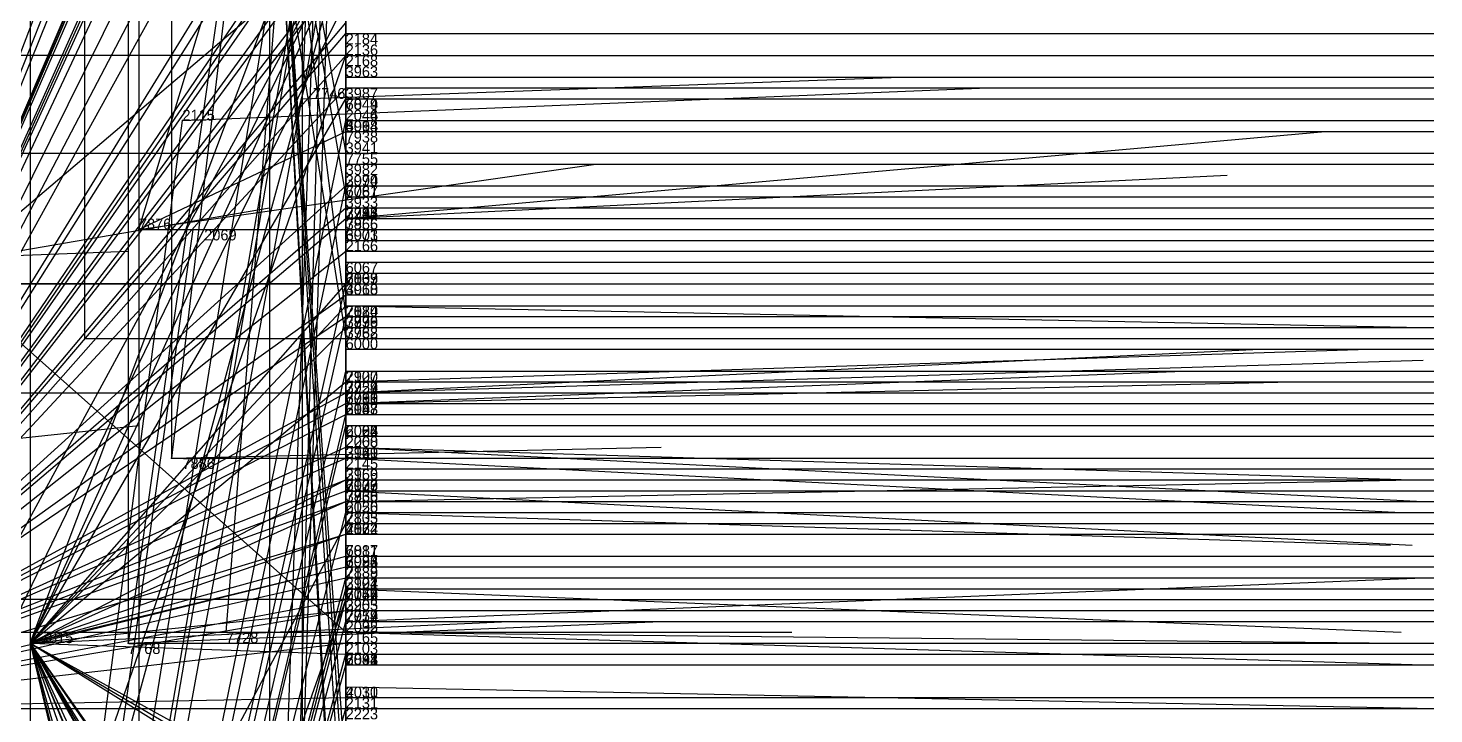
# Model space of a CAD drawing. Extents: x -0.07 to 1.1, y -0.07 to 1.1.
# Drawn here: x 0.9708 to 1.1, y 0.6475 to 0.7105 of the extents above; entities that cross this region are included whole.
import ezdxf

# ---------------------------------------------------------------- set-up
doc = ezdxf.new("R2010")
doc.units = 0
for name, color, linetype in [('Clients', 3, 'CONTINUOUS'), ('Facilities', 3, 'CONTINUOUS'), ('Facilities_lines', 3, 'CONTINUOUS'), ('Min_max_boxes', 1, 'CONTINUOUS'), ('Normals', 1, 'CONTINUOUS'), ('Source_points', 5, 'CONTINUOUS'), ('Text', 3, 'CONTINUOUS')]:
    doc.layers.add(name, color=color, linetype=linetype)

msp = doc.modelspace()

# ---------------------------------------------------------------- linework, layer by layer
at = {"layer": 'Clients', "color": 5}
for p in [(1, 0.71, 0.074), (1, 0.708, 0.198), (1, 0.708, 0.109), (1, 0.706, 0.366), (1, 0.705, 0.264), (0.996, 0.704, 1), (1, 0.704, 0.606), (1, 0.704, 0.854), (0.985, 0.702), (1, 0.702, 0.148), (1, 0.702, 0.234), (1, 0.702, 0.446), (1, 0.701, 0.474), (1, 0.701, 0.756), (1, 0.701, 0.76), (1, 0.699, 0.44), (1, 0.699, 0.823), (1, 0.698, 0.416), (1, 0.696, 0.148), (1, 0.696, 0.266), (1, 0.696, 0.574), (1, 0.695, 0.881), (1, 0.694, 0.169), (1, 0.694, 0.483), (1, 0.694, 0.473), (1, 0.693, 0.271), (1, 0.693, 0.436), (1, 0.693, 0.411), (1, 0.693, 0.973), (1, 0.693, 0.967), (0.986, 0.692), (1, 0.692, 0.436), (1, 0.692, 0.589), (1, 0.691, 0.382), (1, 0.69, 0.076), (1, 0.689, 0.721), (1, 0.688, 0.701), (1, 0.687, 0.098), (1, 0.687, 0.368), (1, 0.687, 0.827), (1, 0.686, 0.254), (1, 0.685, 0.837), (1, 0.684, 0.095), (1, 0.684, 0.294), (1, 0.684, 0.807), (1, 0.683, 0.47), (1, 0.683, 0.905), (1, 0.682, 0.786), (1, 0.681, 0.524), (1, 0.679, 0.215), (1, 0.678, 0.817), (1, 0.677, 0.004), (1, 0.677, 0.459), (1, 0.677, 0.389), (1, 0.677, 0.584), (1, 0.676, 0.289), (1, 0.676, 0.613), (1, 0.676, 0.975), (1, 0.676, 0.985), (1, 0.675, 0.092), (1, 0.675, 0.201), (1, 0.675, 0.394), (1, 0.674, 0.127), (1, 0.674, 0.685), (1, 0.673, 0.68), (1, 0.673, 0.612), (1, 0.672, 0.056), (0.984, 0.671, 1), (1, 0.671, 0.045), (1, 0.671, 0.088), (1, 0.671, 0.261), (1, 0.671, 0.315), (1, 0.67, 0.423), (1, 0.669, 0.121), (1, 0.669, 0.676), (1, 0.669, 0.843), (1, 0.668, 0.055), (1, 0.668, 0.683), (1, 0.667, 0.255), (1, 0.667, 0.855), (1, 0.666, 0.168), (1, 0.666, 0.106), (1, 0.666, 0.537), (1, 0.665, 0.171), (1, 0.664, 0.122), (1, 0.664, 0.466), (1, 0.664, 0.838), (1, 0.662, 0.674), (1, 0.662, 0.575), (1, 0.662, 0.863), (1, 0.661, 0.22), (1, 0.661, 0.365), (1, 0.661, 0.42), (1, 0.661, 0.784), (1, 0.661, 0.847), (1, 0.66, 0.201), (1, 0.66, 0.382), (1, 0.659, 0.102), (1, 0.659, 0.043), (1, 0.659, 0.506), (1, 0.658, 0.185), (1, 0.658, 0.133), (1, 0.658, 0.284), (1, 0.658, 0.536), (1, 0.658, 0.814), (1, 0.657, 0.115), (1, 0.657, 0.867), (0.989, 0.655, 1), (1, 0.656, 0.224), (0.98, 0.654, 1), (1, 0.654, 0.087), (1, 0.653, 0.152), (1, 0.653, 0.107), (1, 0.653, 0.832), (1, 0.652, 0.183), (1, 0.652, 0.725), (1, 0.649, 0.266), (1, 0.648, 0.102), (1, 0.648, 0.229)]:
    msp.add_point(p, dxfattribs=at)
at = {"layer": 'Facilities', "color": 3}
for p in [(0.981, 0.692, 1), (1, 0.685, 0.063), (1, 0.678, 0.957), (1, 0.677, 0.944), (1, 0.672, 0.062), (1, 0.667, 0.95), (1, 0.666, 0.96), (1, 0.656, 0.93), (1, 0.655, 0.047), (1, 0.655, 0.063), (0.971, 0.654, 1), (1, 0.65, 0.077)]:
    msp.add_point(p, dxfattribs=at)
at = {"layer": 'Facilities_lines', "color": 3}
for p, q in [((1, 0.981, 0.358), (1, 0.706, 0.366)), ((1, 0.981, 0.358), (1, 0.687, 0.368)), ((1, 0.945, 0.437), (1, 0.693, 0.436)), ((1, 0.945, 0.437), (1, 0.692, 0.436)), ((1, 0.944, 0.454), (1, 0.699, 0.44)), ((1, 0.944, 0.454), (1, 0.701, 0.474)), ((1, 0.944, 0.454), (1, 0.702, 0.446)), ((1, 0.944, 0.72), (1, 0.689, 0.721)), ((1, 0.942, 0.387), (1, 0.691, 0.382)), ((1, 0.926, 0.587), (1, 0.692, 0.589)), ((1, 0.926, 0.587), (1, 0.704, 0.606)), ((1, 0.926, 0.587), (1, 0.677, 0.584)), ((1, 0.926, 0.587), (1, 0.696, 0.574)), ((0.976, 0.834, 1), (1, 0.699, 0.823)), ((0.976, 0.834, 1), (1, 0.695, 0.881)), ((0.976, 0.834, 1), (1, 0.682, 0.786)), ((1, 0.806, 0.903), (0.984, 0.671, 1)), ((1, 0.806, 0.903), (0.996, 0.704, 1)), ((1, 0.797, 0.96), (0.993, 0.599, 1)), ((1, 0.797, 0.96), (0.995, 0.616, 1)), ((1, 0.797, 0.96), (1, 0.621, 0.995)), ((1, 0.797, 0.96), (1, 0.676, 0.975)), ((1, 0.797, 0.96), (1, 0.693, 0.973)), ((1, 0.797, 0.96), (1, 0.693, 0.967)), ((1, 0.797, 0.96), (1, 0.63, 0.983)), ((1, 0.797, 0.96), (1, 0.676, 0.985)), ((1, 0.797, 0.96), (1, 0.603, 0.984)), ((1, 0.795, 0.911), (0.98, 0.654, 1)), ((1, 0.795, 0.911), (0.989, 0.655, 1)), ((0.947, 0.648), (1, 0.786, 0.076)), ((0.947, 0.648), (1, 0.782, 0.128)), ((0.947, 0.648), (1, 0.779, 0.163)), ((0.947, 0.648), (1, 0.772, 0.126)), ((0.947, 0.648), (1, 0.771, 0.135)), ((0.947, 0.648), (1, 0.77, 0.012)), ((1, 0.767, 0.914), (0.996, 0.641, 1)), ((0.947, 0.648), (1, 0.766, 0.126)), ((0.947, 0.648), (1, 0.765, 0.119)), ((0.947, 0.648), (1, 0.764, 0.072)), ((0.947, 0.648), (1, 0.761, 0.122)), ((0.947, 0.648), (0.995, 0.76)), ((0.959, 0.502), (1, 0.757, 0.127)), ((1, 0.638, 0.081), (1, 0.757, 0.198)), ((1, 0.638, 0.081), (1, 0.757, 0.179)), ((0.947, 0.648), (1, 0.755, 0.202)), ((0.947, 0.648), (1, 0.755, 0.082)), ((0.981, 0.692, 1), (1, 0.755, 0.868)), ((1, 0.638, 0.081), (1, 0.755, 0.175)), ((0.947, 0.648), (1, 0.749, 0.223)), ((0.947, 0.648), (1, 0.744, 0.131)), ((0.959, 0.502), (1, 0.741, 0.104)), ((1, 0.739, 0.936), (0.981, 0.628, 1)), ((0.993, 0.739, 1), (1, 0.632, 0.898)), ((0.993, 0.739, 1), (1, 0.684, 0.807)), ((0.993, 0.739, 1), (1, 0.613, 0.867)), ((0.993, 0.739, 1), (1, 0.642, 0.857)), ((0.993, 0.739, 1), (1, 0.611, 0.875)), ((0.993, 0.739, 1), (1, 0.638, 0.782)), ((0.947, 0.648), (1, 0.734, 0.032)), ((0.947, 0.648), (1, 0.732, 0.075)), ((0.971, 0.654, 1), (1, 0.731, 0.875)), ((1, 0.638, 0.081), (1, 0.729, 0.201)), ((0.947, 0.648), (1, 0.726, 0.082)), ((0.947, 0.648), (1, 0.726, 0.102)), ((0.947, 0.648), (1, 0.725, 0.192)), ((0.959, 0.502), (1, 0.726, 0.108)), ((0.947, 0.648), (1, 0.724, 0.253)), ((0.947, 0.648), (1, 0.721, 0.219)), ((0.947, 0.648), (1, 0.72, 0.12)), ((1, 0.719, 0.035), (0.947, 0.674)), ((1, 0.719, 0.035), (0.955, 0.626)), ((1, 0.719, 0.035), (0.961, 0.576)), ((1, 0.719, 0.035), (0.962, 0.649)), ((0.947, 0.648), (1, 0.717, 0.288)), ((0.971, 0.654, 1), (1, 0.718, 0.846)), ((0.947, 0.648), (1, 0.716, 0.097)), ((0.971, 0.654, 1), (1, 0.713, 0.866)), ((0.947, 0.648), (1, 0.711, 0.087)), ((0.947, 0.648), (1, 0.71, 0.074)), ((0.947, 0.648), (1, 0.708, 0.109)), ((0.957, 0.584), (1, 0.708, 0.198)), ((0.947, 0.648), (1, 0.705, 0.264)), ((0.971, 0.654, 1), (1, 0.704, 0.854)), ((0.959, 0.502), (1, 0.702, 0.148)), ((0.959, 0.502), (0.985, 0.702)), ((1, 0.638, 0.081), (1, 0.702, 0.234)), ((0.981, 0.692, 1), (1, 0.701, 0.76)), ((1, 0.639, 0.586), (1, 0.701, 0.756)), ((1, 0.639, 0.586), (1, 0.698, 0.416)), ((0.947, 0.648), (1, 0.696, 0.266)), ((0.959, 0.502), (1, 0.696, 0.148)), ((0.947, 0.648), (1, 0.694, 0.169)), ((1, 0.639, 0.586), (1, 0.694, 0.483)), ((1, 0.639, 0.586), (1, 0.694, 0.473)), ((0.947, 0.648), (1, 0.693, 0.271)), ((1, 0.639, 0.586), (1, 0.693, 0.411)), ((0.959, 0.502), (0.986, 0.692)), ((0.947, 0.648), (1, 0.69, 0.076)), ((1, 0.639, 0.586), (1, 0.688, 0.701)), ((0.947, 0.648), (1, 0.686, 0.254)), ((0.959, 0.502), (1, 0.687, 0.098)), ((1, 0.655, 0.063), (0.964, 0.687)), ((0.971, 0.654, 1), (1, 0.687, 0.827)), ((0.971, 0.654, 1), (1, 0.685, 0.837)), ((0.947, 0.648), (1, 0.684, 0.294)), ((0.959, 0.502), (1, 0.684, 0.095)), ((0.971, 0.654, 1), (1, 0.683, 0.905)), ((1, 0.639, 0.586), (1, 0.683, 0.47)), ((1, 0.639, 0.586), (1, 0.681, 0.524)), ((0.959, 0.502), (1, 0.679, 0.215)), ((0.947, 0.648), (1, 0.677, 0.004)), ((0.971, 0.654, 1), (1, 0.678, 0.817)), ((1, 0.639, 0.586), (1, 0.677, 0.459)), ((1, 0.639, 0.586), (1, 0.677, 0.389)), ((1, 0.677, 0.944), (1, 0.525, 0.82)), ((0.947, 0.648), (1, 0.676, 0.289)), ((1, 0.639, 0.586), (1, 0.676, 0.613)), ((0.947, 0.648), (1, 0.675, 0.201)), ((0.959, 0.502), (1, 0.675, 0.092)), ((1, 0.639, 0.586), (1, 0.675, 0.394)), ((0.959, 0.502), (1, 0.674, 0.127)), ((1, 0.639, 0.586), (1, 0.674, 0.685)), ((0.947, 0.648), (1, 0.672, 0.056)), ((1, 0.639, 0.586), (1, 0.673, 0.68)), ((1, 0.639, 0.586), (1, 0.673, 0.612)), ((0.947, 0.648), (1, 0.671, 0.045)), ((0.947, 0.648), (1, 0.671, 0.088)), ((0.947, 0.648), (1, 0.671, 0.261)), ((0.947, 0.648), (1, 0.671, 0.315)), ((1, 0.639, 0.586), (1, 0.67, 0.423)), ((0.947, 0.648), (1, 0.669, 0.121)), ((0.947, 0.648), (1, 0.668, 0.055)), ((0.971, 0.654, 1), (1, 0.669, 0.843)), ((1, 0.639, 0.586), (1, 0.669, 0.676)), ((1, 0.639, 0.586), (1, 0.668, 0.683)), ((0.947, 0.648), (1, 0.667, 0.255)), ((0.971, 0.654, 1), (1, 0.667, 0.855)), ((0.959, 0.502), (1, 0.666, 0.168)), ((0.959, 0.502), (1, 0.666, 0.106)), ((1, 0.639, 0.586), (1, 0.666, 0.537)), ((0.947, 0.648), (1, 0.664, 0.122)), ((0.957, 0.584), (1, 0.665, 0.171)), ((0.971, 0.654, 1), (1, 0.664, 0.838)), ((1, 0.639, 0.586), (1, 0.664, 0.466)), ((0.971, 0.654, 1), (1, 0.662, 0.863)), ((1, 0.639, 0.586), (1, 0.662, 0.674)), ((1, 0.639, 0.586), (1, 0.662, 0.575)), ((0.947, 0.648), (1, 0.661, 0.22)), ((0.947, 0.648), (1, 0.661, 0.365)), ((0.971, 0.654, 1), (1, 0.661, 0.784)), ((0.971, 0.654, 1), (1, 0.661, 0.847)), ((1, 0.639, 0.586), (1, 0.661, 0.42)), ((0.947, 0.648), (1, 0.66, 0.382)), ((0.959, 0.502), (1, 0.66, 0.201)), ((0.959, 0.502), (1, 0.659, 0.102)), ((0.959, 0.502), (1, 0.659, 0.043)), ((1, 0.639, 0.586), (1, 0.659, 0.506)), ((0.947, 0.648), (1, 0.658, 0.133)), ((0.947, 0.648), (1, 0.658, 0.284)), ((0.959, 0.502), (1, 0.658, 0.185)), ((0.969, 0.57, 1), (1, 0.658, 0.814)), ((1, 0.639, 0.586), (1, 0.658, 0.536)), ((0.947, 0.648), (1, 0.657, 0.115)), ((0.971, 0.654, 1), (1, 0.657, 0.867)), ((0.959, 0.502), (1, 0.656, 0.224)), ((0.947, 0.648), (1, 0.654, 0.087)), ((0.971, 0.654, 1), (1, 0.552, 0.875)), ((0.971, 0.654, 1), (1, 0.636, 0.804)), ((0.971, 0.654, 1), (1, 0.602, 0.894)), ((0.971, 0.654, 1), (1, 0.653, 0.832)), ((0.971, 0.654, 1), (1, 0.584, 0.84)), ((0.971, 0.654, 1), (1, 0.54, 0.889)), ((0.971, 0.654, 1), (1, 0.585, 0.831)), ((0.971, 0.654, 1), (1, 0.638, 0.849)), ((0.971, 0.654, 1), (1, 0.592, 0.896)), ((0.971, 0.654, 1), (1, 0.612, 0.875)), ((0.971, 0.654, 1), (1, 0.572, 0.875)), ((0.971, 0.654, 1), (1, 0.603, 0.913)), ((0.971, 0.654, 1), (1, 0.605, 0.853)), ((0.971, 0.654, 1), (1, 0.637, 0.834)), ((0.971, 0.654, 1), (1, 0.538, 0.853)), ((0.971, 0.654, 1), (1, 0.535, 0.898)), ((0.971, 0.654, 1), (1, 0.613, 0.786)), ((0.971, 0.654, 1), (1, 0.531, 0.865)), ((0.971, 0.654, 1), (1, 0.607, 0.854)), ((0.959, 0.502), (1, 0.653, 0.152)), ((0.959, 0.502), (1, 0.653, 0.107)), ((0.959, 0.502), (1, 0.652, 0.183)), ((1, 0.639, 0.586), (1, 0.652, 0.725)), ((0.947, 0.648), (1, 0.649, 0.266)), ((0.947, 0.648), (1, 0.648, 0.229)), ((0.959, 0.502), (1, 0.648, 0.102))]:
    msp.add_line(p, q, dxfattribs=at)
at = {"layer": 'Min_max_boxes', "color": 1}
for p, q in [((1, 0.699, 0.378), (1, 1, 0.378)), ((1, 0.699, 0.496), (1, 1, 0.496)), ((1, 0.687, 0.358), (1, 1, 0.358)), ((1, 0.687, 0.46), (1, 1, 0.46)), ((1, 0.677, 0.546), (1, 1, 0.546)), ((1, 0.677, 0.673), (1, 1, 0.673)), ((1, 0.692, 0.436), (1, 0.945, 0.436)), ((1, 0.945, 0.436), (1, 0.692, 0.436)), ((1, 0.692, 0.437), (1, 0.945, 0.437)), ((1, 0.945, 0.437), (1, 0.692, 0.437)), ((1, 0.689, 0.669), (1, 0.944, 0.669)), ((1, 0.944, 0.669), (1, 0.689, 0.669)), ((1, 0.689, 0.721), (1, 0.944, 0.721)), ((1, 0.944, 0.721), (1, 0.689, 0.721)), ((1, 0.691, 0.382), (1, 0.942, 0.382)), ((1, 0.942, 0.382), (1, 0.691, 0.382)), ((1, 0.691, 0.387), (1, 0.942, 0.387)), ((1, 0.942, 0.387), (1, 0.691, 0.387)), ((0.976, 0.91, 0.769), (0.976, 0.682, 0.769)), ((0.976, 0.91, 1), (0.976, 0.682, 1)), ((1, 0.682, 0.769), (1, 0.91, 0.769)), ((1, 0.682, 1), (1, 0.91, 1)), ((1, 0.521), (1, 0.899)), ((1, 0.521, 0.398), (1, 0.899, 0.398)), ((0.984, 0.806, 0.903), (0.984, 0.671, 0.903)), ((0.984, 0.806, 1), (0.984, 0.671, 1)), ((1, 0.671, 0.903), (1, 0.806, 0.903)), ((1, 0.671, 1), (1, 0.806, 1)), ((0.993, 0.797, 0.96), (0.993, 0.599, 0.96)), ((0.993, 0.797, 1), (0.993, 0.599, 1)), ((1, 0.599, 0.96), (1, 0.797, 0.96)), ((1, 0.599, 1), (1, 0.797, 1)), ((0.98, 0.795, 0.911), (0.98, 0.654, 0.911)), ((0.98, 0.795, 1), (0.98, 0.654, 1)), ((1, 0.654, 0.911), (1, 0.795, 0.911)), ((1, 0.654, 1), (1, 0.795, 1)), ((0.996, 0.767, 0.914), (0.996, 0.641, 0.914)), ((0.996, 0.767, 1), (0.996, 0.641, 1)), ((1, 0.641, 0.914), (1, 0.767, 0.914)), ((1, 0.641, 1), (1, 0.767, 1)), ((1, 0.429), (1, 0.757)), ((1, 0.429, 0.496), (1, 0.757, 0.496)), ((1, 0.621), (1, 0.757)), ((1, 0.621, 0.234), (1, 0.757, 0.234)), ((0.981, 0.755, 0.76), (0.981, 0.692, 0.76)), ((0.981, 0.755, 1), (0.981, 0.692, 1)), ((1, 0.692, 0.76), (1, 0.755, 0.76)), ((1, 0.692, 1), (1, 0.755, 1)), ((0.993, 0.753, 0.761), (0.993, 0.611, 0.761)), ((0.993, 0.753, 1), (0.993, 0.611, 1)), ((1, 0.611, 0.761), (1, 0.753, 0.761)), ((1, 0.611, 1), (1, 0.753, 1)), ((0.981, 0.739, 0.936), (0.981, 0.628, 0.936)), ((0.981, 0.739, 1), (0.981, 0.628, 1)), ((1, 0.628, 0.936), (1, 0.739, 0.936)), ((1, 0.628, 1), (1, 0.739, 1)), ((0.971, 0.731, 0.784), (0.971, 0.531, 0.784)), ((0.971, 0.731, 1), (0.971, 0.531, 1)), ((1, 0.531, 0.784), (1, 0.731, 0.784)), ((1, 0.531, 1), (1, 0.731, 1)), ((1, 0.576), (1, 0.719)), ((1, 0.576, 0.035), (1, 0.719, 0.035)), ((1, 0.708), (0.957, 0.708)), ((1, 0.708, 0.198), (0.957, 0.708, 0.198)), ((1, 0.584), (1, 0.708)), ((1, 0.584, 0.198), (1, 0.708, 0.198)), ((1, 0.708), (1, 0.708, 0.198)), ((1, 0.498, 0.387), (1, 0.701, 0.387)), ((1, 0.701, 0.387), (1, 0.701, 0.387)), ((1, 0.701, 0.387), (1, 0.498, 0.387)), ((1, 0.498, 0.756), (1, 0.701, 0.756)), ((1, 0.701, 0.756), (1, 0.701, 0.756)), ((1, 0.701, 0.756), (1, 0.498, 0.756)), ((1, 0.701, 0.387), (1, 0.701, 0.756)), ((1, 0.701, 0.387), (1, 0.701, 0.756)), ((0.827, 0.699, 0.378), (1, 0.699, 0.378)), ((0.827, 0.699, 0.496), (1, 0.699, 0.496)), ((1, 0.699, 0.378), (1, 0.699, 0.496)), ((0.981, 0.692, 0.76), (1, 0.692, 0.76)), ((0.981, 0.692, 1), (1, 0.692, 1)), ((0.981, 0.692, 0.76), (0.981, 0.692, 1)), ((1, 0.692, 0.436), (1, 0.692, 0.436)), ((1, 0.692, 0.437), (1, 0.692, 0.437)), ((1, 0.692, 0.436), (1, 0.692, 0.437)), ((1, 0.692, 0.436), (1, 0.692, 0.437)), ((1, 0.692, 0.76), (1, 0.692, 1)), ((1, 0.691, 0.382), (1, 0.691, 0.382)), ((1, 0.691, 0.387), (1, 0.691, 0.387)), ((1, 0.691, 0.382), (1, 0.691, 0.387)), ((1, 0.691, 0.382), (1, 0.691, 0.387)), ((1, 0.689, 0.669), (1, 0.689, 0.669)), ((1, 0.689, 0.721), (1, 0.689, 0.721)), ((1, 0.689, 0.669), (1, 0.689, 0.721)), ((1, 0.689, 0.669), (1, 0.689, 0.721)), ((0.794, 0.687, 0.358), (1, 0.687, 0.358)), ((0.794, 0.687, 0.46), (1, 0.687, 0.46)), ((1, 0.687), (0.964, 0.687)), ((1, 0.687, 0.063), (0.964, 0.687, 0.063)), ((1, 0.655), (1, 0.687)), ((1, 0.655, 0.063), (1, 0.687, 0.063)), ((1, 0.687), (1, 0.687, 0.063)), ((1, 0.687, 0.358), (1, 0.687, 0.46)), ((0.976, 0.682, 0.769), (1, 0.682, 0.769)), ((0.976, 0.682, 1), (1, 0.682, 1)), ((0.976, 0.682, 0.769), (0.976, 0.682, 1)), ((1, 0.682, 0.769), (1, 0.682, 1)), ((0.848, 0.677, 0.546), (1, 0.677, 0.546)), ((0.848, 0.677, 0.673), (1, 0.677, 0.673)), ((1, 0.677, 0.546), (1, 0.677, 0.673)), ((1, 0.525, 0.82), (1, 0.677, 0.82)), ((1, 0.677, 0.82), (1, 0.677, 0.82)), ((1, 0.677, 0.82), (1, 0.525, 0.82)), ((1, 0.525, 0.944), (1, 0.677, 0.944)), ((1, 0.677, 0.944), (1, 0.677, 0.944)), ((1, 0.677, 0.944), (1, 0.525, 0.944)), ((1, 0.677, 0.82), (1, 0.677, 0.944)), ((1, 0.677, 0.82), (1, 0.677, 0.944)), ((0.984, 0.671, 0.903), (1, 0.671, 0.903)), ((0.984, 0.671, 1), (1, 0.671, 1)), ((0.984, 0.671, 0.903), (0.984, 0.671, 1)), ((1, 0.671, 0.903), (1, 0.671, 1)), ((1, 0.658, 0.76), (0.969, 0.658, 0.76)), ((1, 0.658, 1), (0.969, 0.658, 1)), ((1, 0.564, 0.76), (1, 0.658, 0.76)), ((1, 0.564, 1), (1, 0.658, 1)), ((1, 0.658, 0.76), (1, 0.658, 1)), ((0.964, 0.655), (1, 0.655)), ((0.964, 0.655, 0.063), (1, 0.655, 0.063)), ((1, 0.655), (1, 0.655, 0.063)), ((0.98, 0.654, 0.911), (1, 0.654, 0.911)), ((0.98, 0.654, 1), (1, 0.654, 1)), ((0.98, 0.654, 0.911), (0.98, 0.654, 1)), ((1, 0.654, 0.911), (1, 0.654, 1))]:
    msp.add_line(p, q, dxfattribs=at)
at = {"layer": 'Normals', "color": 1}
for p, q in [((1, 0.71, 0.074), (1.1, 0.71, 0.071)), ((1, 0.708, 0.198), (1.1, 0.708, 0.198)), ((1, 0.708, 0.109), (1.1, 0.708, 0.109)), ((0.996, 0.704, 1), (1.051, 0.706, 1.084)), ((1, 0.706, 0.366), (1.1, 0.706, 0.366)), ((0.985, 0.702), (1.059, 0.705, -0.067)), ((1, 0.705, 0.264), (1.1, 0.705, 0.264)), ((1, 0.704, 0.606), (1.1, 0.704, 0.606)), ((1, 0.704, 0.854), (1.1, 0.704, 0.854)), ((1, 0.702, 0.234), (1.1, 0.702, 0.234)), ((1, 0.702, 0.148), (1.1, 0.702, 0.148)), ((1, 0.702, 0.446), (1.1, 0.702, 0.446)), ((1, 0.701, 0.474), (1.1, 0.701, 0.474)), ((1, 0.701, 0.756), (1.1, 0.701, 0.756)), ((1, 0.693, 0.967), (1.09, 0.701, 1.011)), ((1, 0.701, 0.76), (1.1, 0.701, 0.76)), ((1, 0.699, 0.44), (1.1, 0.699, 0.44)), ((1, 0.699, 0.823), (1.1, 0.699, 0.823)), ((0.981, 0.692, 1), (1.023, 0.698, 1.09)), ((1, 0.698, 0.416), (1.1, 0.698, 0.416)), ((1, 0.693, 0.973), (1.081, 0.697, 1.031)), ((1, 0.696, 0.148), (1.1, 0.696, 0.148)), ((1, 0.696, 0.266), (1.1, 0.696, 0.266)), ((1, 0.696, 0.574), (1.1, 0.696, 0.574)), ((1, 0.695, 0.881), (1.1, 0.695, 0.881)), ((0.964, 0.689, 1), (0.993, 0.694, 1.096)), ((1, 0.694, 0.169), (1.1, 0.694, 0.169)), ((1, 0.694, 0.483), (1.1, 0.694, 0.483)), ((1, 0.694, 0.473), (1.1, 0.694, 0.473)), ((1, 0.693, 0.271), (1.1, 0.693, 0.271)), ((1, 0.693, 0.411), (1.1, 0.693, 0.411)), ((1, 0.693, 0.436), (1.1, 0.693, 0.436)), ((0.986, 0.692), (1.058, 0.692, -0.069)), ((1, 0.692, 0.436), (1.1, 0.692, 0.436)), ((1, 0.692, 0.589), (1.1, 0.692, 0.589)), ((0.954, 0.689, 1), (0.98, 0.69, 1.097)), ((1, 0.691, 0.382), (1.1, 0.691, 0.382)), ((1, 0.69, 0.076), (1.1, 0.69, 0.076)), ((1, 0.689, 0.721), (1.1, 0.689, 0.721)), ((1, 0.688, 0.701), (1.1, 0.688, 0.701)), ((1, 0.687, 0.098), (1.1, 0.687, 0.098)), ((1, 0.687, 0.368), (1.1, 0.687, 0.368)), ((1, 0.687, 0.827), (1.1, 0.687, 0.827)), ((1, 0.686, 0.254), (1.1, 0.686, 0.254)), ((1, 0.685, 0.063), (1.099, 0.683, 0.052)), ((1, 0.685, 0.837), (1.1, 0.685, 0.837)), ((1, 0.684, 0.095), (1.1, 0.684, 0.095)), ((1, 0.684, 0.294), (1.1, 0.684, 0.294)), ((1, 0.684, 0.807), (1.1, 0.684, 0.807)), ((1, 0.683, 0.47), (1.1, 0.683, 0.47)), ((1, 0.683, 0.905), (1.1, 0.683, 0.905)), ((1, 0.682, 0.786), (1.1, 0.682, 0.786)), ((1, 0.677, 0.004), (1.084, 0.681, -0.051)), ((1, 0.681, 0.524), (1.1, 0.681, 0.524)), ((1, 0.678, 0.957), (1.094, 0.681, 0.99)), ((1, 0.677, 0.944), (1.099, 0.68, 0.958)), ((1, 0.679, 0.215), (1.1, 0.679, 0.215)), ((1, 0.676, 0.985), (1.077, 0.679, 1.048)), ((1, 0.676, 0.975), (1.087, 0.678, 1.024)), ((1, 0.678, 0.817), (1.1, 0.678, 0.817)), ((1, 0.677, 0.389), (1.1, 0.677, 0.389)), ((1, 0.677, 0.459), (1.1, 0.677, 0.459)), ((1, 0.677, 0.584), (1.1, 0.677, 0.584)), ((1, 0.676, 0.289), (1.1, 0.676, 0.289)), ((1, 0.676, 0.613), (1.1, 0.676, 0.613)), ((1, 0.675, 0.092), (1.1, 0.675, 0.092)), ((1, 0.675, 0.201), (1.1, 0.675, 0.201)), ((1, 0.675, 0.394), (1.1, 0.675, 0.394)), ((0.953, 0.671, 1), (0.981, 0.674, 1.096)), ((1, 0.674, 0.127), (1.1, 0.674, 0.127)), ((1, 0.674, 0.685), (1.1, 0.674, 0.685)), ((0.984, 0.671, 1), (1.029, 0.672, 1.089)), ((1, 0.673, 0.68), (1.1, 0.673, 0.68)), ((1, 0.673, 0.612), (1.1, 0.673, 0.612)), ((1, 0.672, 0.062), (1.099, 0.667, 0.046)), ((1, 0.672, 0.056), (1.098, 0.669, 0.036)), ((1, 0.671, 0.045), (1.097, 0.666, 0.021)), ((1, 0.671, 0.088), (1.1, 0.671, 0.088)), ((1, 0.671, 0.261), (1.1, 0.671, 0.261)), ((1, 0.671, 0.315), (1.1, 0.671, 0.315)), ((1, 0.67, 0.423), (1.1, 0.67, 0.423)), ((1, 0.669, 0.121), (1.1, 0.669, 0.121)), ((1, 0.669, 0.676), (1.1, 0.669, 0.676)), ((1, 0.667, 0.95), (1.098, 0.669, 0.968)), ((1, 0.669, 0.843), (1.1, 0.669, 0.843)), ((1, 0.668, 0.055), (1.098, 0.663, 0.035)), ((1, 0.668, 0.683), (1.1, 0.668, 0.683)), ((1, 0.667, 0.255), (1.1, 0.667, 0.255)), ((1, 0.667, 0.855), (1.1, 0.667, 0.855)), ((1, 0.666, 0.168), (1.1, 0.666, 0.168)), ((1, 0.666, 0.106), (1.1, 0.666, 0.106)), ((1, 0.666, 0.537), (1.1, 0.666, 0.537)), ((1, 0.666, 0.96), (1.096, 0.663, 0.987)), ((1, 0.665, 0.171), (1.1, 0.665, 0.171)), ((1, 0.664, 0.122), (1.1, 0.664, 0.122)), ((1, 0.664, 0.466), (1.1, 0.664, 0.466)), ((1, 0.664, 0.838), (1.1, 0.664, 0.838)), ((1, 0.662, 0.674), (1.1, 0.662, 0.674)), ((1, 0.662, 0.575), (1.1, 0.662, 0.575)), ((1, 0.662, 0.863), (1.1, 0.662, 0.863)), ((1, 0.661, 0.22), (1.1, 0.661, 0.22)), ((1, 0.661, 0.365), (1.1, 0.661, 0.365)), ((1, 0.661, 0.42), (1.1, 0.661, 0.42)), ((1, 0.661, 0.784), (1.1, 0.661, 0.784)), ((1, 0.661, 0.847), (1.1, 0.661, 0.847)), ((1, 0.66, 0.201), (1.1, 0.66, 0.201)), ((1, 0.66, 0.382), (1.1, 0.66, 0.382)), ((1, 0.656, 0.93), (1.099, 0.66, 0.941)), ((1, 0.659, 0.102), (1.1, 0.659, 0.102)), ((1, 0.659, 0.043), (1.097, 0.655, 0.018)), ((1, 0.659, 0.506), (1.1, 0.659, 0.506)), ((1, 0.658, 0.185), (1.1, 0.658, 0.185)), ((1, 0.658, 0.133), (1.1, 0.658, 0.133)), ((1, 0.658, 0.284), (1.1, 0.658, 0.284)), ((1, 0.658, 0.536), (1.1, 0.658, 0.536)), ((1, 0.658, 0.814), (1.1, 0.658, 0.814)), ((1, 0.657, 0.115), (1.1, 0.657, 0.115)), ((1, 0.657, 0.867), (1.1, 0.657, 0.867)), ((0.971, 0.654, 1), (1.015, 0.656, 1.09)), ((0.98, 0.654, 1), (1.029, 0.656, 1.087)), ((0.989, 0.655, 1), (1.041, 0.655, 1.085)), ((1, 0.656, 0.224), (1.1, 0.656, 0.224)), ((1, 0.655, 0.047), (1.097, 0.654, 0.022)), ((1, 0.655, 0.063), (1.099, 0.652, 0.05)), ((1, 0.654, 0.087), (1.1, 0.654, 0.087)), ((1, 0.653, 0.152), (1.1, 0.653, 0.152)), ((1, 0.653, 0.107), (1.1, 0.653, 0.107)), ((1, 0.653, 0.832), (1.1, 0.653, 0.832)), ((1, 0.652, 0.183), (1.1, 0.652, 0.183)), ((1, 0.652, 0.725), (1.1, 0.652, 0.725)), ((1, 0.65, 0.077), (1.1, 0.648, 0.069)), ((1, 0.649, 0.266), (1.1, 0.649, 0.266)), ((1, 0.648, 0.102), (1.1, 0.648, 0.102)), ((1, 0.648, 0.229), (1.1, 0.648, 0.229))]:
    msp.add_line(p, q, dxfattribs=at)
at = {"layer": 'Source_points', "color": 5}
for p in [(1, 0.71, 0.074), (1, 0.708, 0.198), (1, 0.708, 0.109), (1, 0.706, 0.366), (1, 0.705, 0.264), (0.996, 0.704, 1), (1, 0.704, 0.606), (1, 0.704, 0.854), (0.985, 0.702), (1, 0.702, 0.234), (1, 0.702, 0.148), (1, 0.702, 0.446), (1, 0.701, 0.474), (1, 0.701, 0.756), (1, 0.701, 0.76), (1, 0.699, 0.44), (1, 0.699, 0.823), (1, 0.698, 0.416), (1, 0.696, 0.148), (1, 0.696, 0.266), (1, 0.696, 0.574), (1, 0.695, 0.881), (1, 0.694, 0.169), (1, 0.694, 0.483), (1, 0.694, 0.473), (1, 0.693, 0.271), (1, 0.693, 0.411), (1, 0.693, 0.436), (1, 0.693, 0.973), (1, 0.693, 0.967), (0.981, 0.692, 1), (0.986, 0.692), (1, 0.692, 0.436), (1, 0.692, 0.589), (1, 0.691, 0.382), (1, 0.69, 0.076), (1, 0.689, 0.721), (1, 0.688, 0.701), (1, 0.687, 0.098), (1, 0.687, 0.368), (1, 0.687, 0.827), (1, 0.686, 0.254), (1, 0.685, 0.063), (1, 0.685, 0.837), (1, 0.684, 0.095), (1, 0.684, 0.294), (1, 0.684, 0.807), (1, 0.683, 0.47), (1, 0.683, 0.905), (1, 0.682, 0.786), (1, 0.681, 0.524), (1, 0.679, 0.215), (1, 0.678, 0.817), (1, 0.678, 0.957), (1, 0.677, 0.004), (1, 0.677, 0.389), (1, 0.677, 0.459), (1, 0.677, 0.584), (1, 0.677, 0.944), (1, 0.676, 0.289), (1, 0.676, 0.613), (1, 0.676, 0.975), (1, 0.676, 0.985), (1, 0.675, 0.092), (1, 0.675, 0.201), (1, 0.675, 0.394), (1, 0.674, 0.127), (1, 0.674, 0.685), (1, 0.673, 0.68), (1, 0.673, 0.612), (1, 0.672, 0.062), (1, 0.672, 0.056), (0.984, 0.671, 1), (1, 0.671, 0.045), (1, 0.671, 0.088), (1, 0.671, 0.261), (1, 0.671, 0.315), (1, 0.67, 0.423), (1, 0.669, 0.121), (1, 0.669, 0.676), (1, 0.669, 0.843), (1, 0.668, 0.055), (1, 0.668, 0.683), (1, 0.667, 0.255), (1, 0.667, 0.95), (1, 0.667, 0.855), (1, 0.666, 0.168), (1, 0.666, 0.106), (1, 0.666, 0.537), (1, 0.666, 0.96), (1, 0.665, 0.171), (1, 0.664, 0.122), (1, 0.664, 0.466), (1, 0.664, 0.838), (1, 0.662, 0.674), (1, 0.662, 0.575), (1, 0.662, 0.863), (1, 0.661, 0.22), (1, 0.661, 0.365), (1, 0.661, 0.42), (1, 0.661, 0.784), (1, 0.661, 0.847), (1, 0.66, 0.201), (1, 0.66, 0.382), (1, 0.659, 0.102), (1, 0.659, 0.043), (1, 0.659, 0.506), (1, 0.658, 0.185), (1, 0.658, 0.133), (1, 0.658, 0.284), (1, 0.658, 0.536), (1, 0.658, 0.814), (1, 0.657, 0.115), (1, 0.657, 0.867), (0.989, 0.655, 1), (1, 0.656, 0.224), (1, 0.656, 0.93), (1, 0.655, 0.047), (1, 0.655, 0.063), (0.971, 0.654, 1), (0.98, 0.654, 1), (1, 0.654, 0.087), (1, 0.653, 0.152), (1, 0.653, 0.107), (1, 0.653, 0.832), (1, 0.652, 0.183), (1, 0.652, 0.725), (1, 0.65, 0.077), (1, 0.649, 0.266), (1, 0.648, 0.102), (1, 0.648, 0.229)]:
    msp.add_point(p, dxfattribs=at)

# ---------------------------------------------------------------- texts
at = {"layer": 'Text', "color": 3}
for s, p in [('2184', (1, 0.709, 0.074)), ('2136', (1, 0.708, 0.198)), ('2168', (1, 0.707, 0.109)), ('3963', (1, 0.706, 0.366)), ('7746', (0.997, 0.704, 1)), ('3987', (1, 0.704, 0.264)), ('2115', (0.985, 0.702)), ('6044', (1, 0.703, 0.606)), ('7849', (1, 0.703, 0.854)), ('2044', (1, 0.702, 0.234)), ('2046', (1, 0.702, 0.148)), ('4014', (1, 0.701, 0.446)), ('3964', (1, 0.701, 0.474)), ('5998', (1, 0.701, 0.756)), ('7938', (1, 0.7, 0.76)), ('3941', (1, 0.699, 0.44)), ('7755', (1, 0.698, 0.823)), ('3982', (1, 0.697, 0.416)), ('3974', (1, 0.696, 0.266)), ('2090', (1, 0.696, 0.148)), ('3933', (1, 0.694, 0.483)), ('6087', (1, 0.695, 0.574)), ('7761', (1, 0.695, 0.881)), ('3935', (1, 0.693, 0.473)), ('3947', (1, 0.693, 0.271)), ('2214', (1, 0.693, 0.169)), ('7793', (1, 0.693, 0.973)), ('7876', (0.981, 0.692, 1)), ('3955', (1, 0.692, 0.411)), ('3956', (1, 0.692, 0.436)), ('3966', (1, 0.692, 0.436)), ('7866', (1, 0.692, 0.967)), ('2069', (0.987, 0.691)), ('3971', (1, 0.691, 0.382)), ('6003', (1, 0.691, 0.589)), ('2166', (1, 0.69, 0.076)), ('6067', (1, 0.688, 0.721)), ('2109', (1, 0.687, 0.098)), ('6065', (1, 0.687, 0.701)), ('7837', (1, 0.687, 0.827)), ('4010', (1, 0.686, 0.254)), ('3968', (1, 0.686, 0.368)), ('2084', (1, 0.684, 0.095)), ('2114', (1, 0.684, 0.063)), ('7820', (1, 0.684, 0.837)), ('3979', (1, 0.683, 0.294)), ('7796', (1, 0.683, 0.807)), ('7838', (1, 0.683, 0.905)), ('3962', (1, 0.682, 0.47)), ('7788', (1, 0.682, 0.786)), ('6000', (1, 0.681, 0.524)), ('2100', (1, 0.678, 0.215)), ('7927', (1, 0.678, 0.957)), ('3959', (1, 0.677, 0.389)), ('3981', (1, 0.676, 0.459)), ('3999', (1, 0.676, 0.289)), ('2229', (1, 0.677, 0.004)), ('7727', (1, 0.677, 0.944)), ('7924', (1, 0.677, 0.817)), ('6080', (1, 0.676, 0.584)), ('7765', (1, 0.676, 0.975)), ('7911', (1, 0.676, 0.985)), ('3967', (1, 0.675, 0.394)), ('2097', (1, 0.675, 0.092)), ('2143', (1, 0.675, 0.201)), ('6058', (1, 0.675, 0.613)), ('2062', (1, 0.673, 0.127)), ('6004', (1, 0.673, 0.68)), ('6026', (1, 0.673, 0.612)), ('6085', (1, 0.673, 0.685)), ('3929', (1, 0.671, 0.261)), ('3940', (1, 0.671, 0.315)), ('2068', (1, 0.672, 0.062)), ('2200', (1, 0.672, 0.056)), ('2161', (1, 0.671, 0.088)), ('7886', (0.985, 0.67, 1)), ('2145', (1, 0.67, 0.045)), ('3969', (1, 0.669, 0.423)), ('2156', (1, 0.669, 0.121)), ('3930', (1, 0.667, 0.255)), ('2176', (1, 0.668, 0.055)), ('6029', (1, 0.668, 0.683)), ('6037', (1, 0.668, 0.676)), ('7903', (1, 0.668, 0.843)), ('7736', (1, 0.667, 0.95)), ('7868', (1, 0.667, 0.855)), ('2026', (1, 0.666, 0.168)), ('2125', (1, 0.666, 0.106)), ('6050', (1, 0.666, 0.537)), ('2133', (1, 0.665, 0.171)), ('7805', (1, 0.665, 0.96)), ('4024', (1, 0.664, 0.466)), ('2164', (1, 0.664, 0.122)), ('7872', (1, 0.664, 0.838)), ('6081', (1, 0.662, 0.575)), ('7817', (1, 0.662, 0.863)), ('3983', (1, 0.661, 0.365)), ('3994', (1, 0.661, 0.42)), ('6036', (1, 0.661, 0.674)), ('7922', (1, 0.661, 0.847)), ('2188', (1, 0.66, 0.22)), ('7839', (1, 0.66, 0.784)), ('3991', (1, 0.659, 0.382)), ('2104', (1, 0.659, 0.043)), ('2122', (1, 0.659, 0.201)), ('2054', (1, 0.658, 0.102)), ('2066', (1, 0.658, 0.185)), ('2149', (1, 0.658, 0.133)), ('6042', (1, 0.658, 0.536)), ('6057', (1, 0.658, 0.506)), ('7776', (1, 0.658, 0.814)), ('3953', (1, 0.657, 0.284)), ('2205', (1, 0.657, 0.115)), ('2059', (1, 0.656, 0.224)), ('7914', (1, 0.656, 0.867)), ('7777', (1, 0.656, 0.93)), ('7815', (0.972, 0.654, 1)), ('7728', (0.989, 0.654, 1)), ('2032', (1, 0.655, 0.047)), ('2095', (1, 0.655, 0.063)), ('2165', (1, 0.654, 0.087)), ('7768', (0.98, 0.653, 1)), ('2103', (1, 0.653, 0.107)), ('2048', (1, 0.652, 0.152)), ('2092', (1, 0.652, 0.183)), ('6041', (1, 0.652, 0.725)), ('7834', (1, 0.652, 0.832)), ('4011', (1, 0.649, 0.266)), ('2030', (1, 0.649, 0.077)), ('2131', (1, 0.648, 0.102)), ('2223', (1, 0.647, 0.229))]:
    msp.add_text(s, height=0.001, dxfattribs=at).set_placement(p)

doc.saveas('drawing.dxf')
